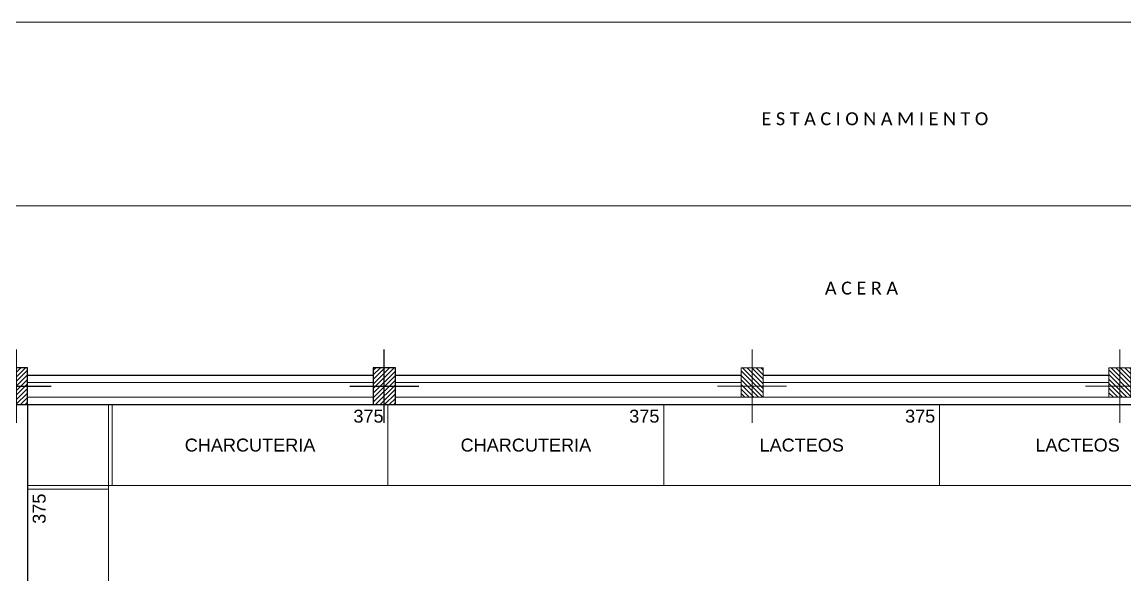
# Model space of a CAD drawing. Header units: millimetres. Extents: x 1653.8 to 1709.6, y 1641.2 to 1683.3.
# Drawn here: x 1670.85 to 1685.84, y 1675.81 to 1683.33 of the extents above; entities that cross this region are included whole.
import ezdxf
from ezdxf.enums import TextEntityAlignment as Align

# ---------------------------------------------------------------- set-up
doc = ezdxf.new("R2010")
doc.units = ezdxf.units.MM
for name, color, linetype, lineweight in [('ACHURADO', 251, 'Continuous', 13), ('AR_MOBILIARIO', 1, 'Continuous', 0), ('AR_PAREDES', 4, 'Continuous', 25), ('AR_TEXTOS', 2, 'Continuous', 0), ('AR_VENTANAS', 3, 'Continuous', 13), ('TEXTO', 1, 'Continuous', 20)]:
    doc.layers.add(name, color=color, linetype=linetype, lineweight=lineweight)
doc.styles.add('ARIAL', font='arial.ttf')

# ---------------------------------------------------------------- blocks, each defined once
blk = doc.blocks.new('JKNGLDKFB')
h = blk.add_hatch()
h.set_pattern_fill('ANSI31', color=8, scale=0.35, angle=-180)
h.set_pattern_definition([(225, (-128.949426, 159.928103), (0.030935922, -0.030935922), [])])
h.paths.add_polyline_path([(0.15, -0.25), (0.15, 0.25), (-0.15, 0.25), (-0.15, -0.25)])
at = {"color": 2}
for p, q in [((0, -0.5), (0, 0.5)), ((-0.469, 0), (0.469, 0))]:
    blk.add_line(p, q, dxfattribs=at)
at = {"color": 6}
blk.add_lwpolyline([(-0.15, -0.25), (0.15, -0.25), (0.15, 0.25), (-0.15, 0.25)], close=True, dxfattribs=at)
blk = doc.blocks.new('OIIOIJ')
h = blk.add_hatch()
h.set_pattern_fill('ANSI31', color=8, scale=0.35, angle=-180)
h.set_pattern_definition([(225, (-128.949427, 159.928103), (0.030935922, -0.030935922), [])])
h.paths.add_polyline_path([(0.15, -0.15), (0.15, 0.25), (-0.15, 0.25), (-0.15, -0.15)])
at = {"color": 2}
for p, q in [((0, -0.5), (0, 0.5)), ((-0.469, 0), (0.469, 0))]:
    blk.add_line(p, q, dxfattribs=at)
at = {"color": 6}
blk.add_lwpolyline([(0.15, -0.15), (0.15, 0.25), (-0.15, 0.25), (-0.15, -0.15)], close=True, dxfattribs=at)

msp = doc.modelspace()

# ---------------------------------------------------------------- linework, layer by layer
at = {"layer": 'ACHURADO'}
for points in [[(1653.844, 1683.325), (1709.614, 1683.325)], [(1653.844, 1680.825), (1709.614, 1680.825)]]:
    msp.add_lwpolyline(points, dxfattribs=at)
at = {"layer": 'AR_MOBILIARIO'}
for points in [[(1672.072, 1678.125), (1672.022, 1678.125), (1672.022, 1677.025), (1672.072, 1677.025)], [(1672.072, 1677.025), (1675.822, 1677.025), (1675.822, 1678.125), (1672.072, 1678.125)], [(1679.572, 1677.025), (1675.822, 1677.025), (1675.822, 1678.125), (1679.572, 1678.125)], [(1679.572, 1677.025), (1683.322, 1677.025), (1683.322, 1678.125), (1679.572, 1678.125)], [(1687.072, 1677.025), (1683.322, 1677.025), (1683.322, 1678.125), (1687.072, 1678.125)], [(1670.922, 1676.975), (1670.922, 1677.025), (1672.022, 1677.025), (1672.022, 1676.975)], [(1672.022, 1673.225), (1672.022, 1676.975), (1670.922, 1676.975), (1670.922, 1673.225)]]:
    msp.add_lwpolyline(points, close=True, dxfattribs=at)
at = {"layer": 'AR_PAREDES'}
msp.add_line((1670.922, 1678.125), (1670.922, 1672.625), dxfattribs=at)
for points in [[(1670.922, 1678.525), (1675.622, 1678.525)], [(1675.922, 1678.525), (1680.622, 1678.525)], [(1680.922, 1678.525), (1685.622, 1678.525)], [(1670.922, 1678.125), (1675.622, 1678.125)], [(1675.922, 1678.125), (1698.722, 1678.125)]]:
    msp.add_lwpolyline(points, dxfattribs=at)
at = {"layer": 'TEXTO'}
for points in [[(1670.922, 1678.425), (1675.622, 1678.425)], [(1675.922, 1678.425), (1680.622, 1678.425)], [(1680.922, 1678.425), (1685.622, 1678.425)], [(1670.922, 1678.225), (1675.622, 1678.225)], [(1675.922, 1678.225), (1680.622, 1678.225)], [(1680.922, 1678.225), (1685.622, 1678.225)]]:
    msp.add_lwpolyline(points, dxfattribs=at)

# ---------------------------------------------------------------- block references
for p in [(1670.772, 1678.375), (1675.772, 1678.375)]:
    msp.add_blockref('JKNGLDKFB', p)
at = {"layer": 'AR_VENTANAS', "xscale": -1}
for p in [(1680.772, 1678.375), (1685.772, 1678.375)]:
    msp.add_blockref('OIIOIJ', p, dxfattribs=at)

# ---------------------------------------------------------------- texts
at = {"layer": 'AR_TEXTOS', "style": 'ARIAL'}
for rotation, p in [(360, (1675.762, 1678.056)), (360, (1679.512, 1678.056)), (360, (1683.262, 1678.056)), (90, (1670.992, 1676.915))]:
    msp.add_text('375', height=0.176, rotation=rotation, dxfattribs=at).set_placement(p, align=Align.TOP_RIGHT)
for s, height, p in [('CHARCUTERIA', 0.17598, (1673.947, 1677.575)), ('CHARCUTERIA', 0.17598, (1677.697, 1677.575)), ('LACTEOS', 0.176, (1681.447, 1677.575)), ('LACTEOS', 0.176, (1685.197, 1677.575))]:
    msp.add_text(s, height=height, rotation=360, dxfattribs=at).set_placement(p, align=Align.MIDDLE_CENTER)
at = {"layer": 'AR_TEXTOS', "char_height": 0.17598, "attachment_point": 1, "style": 'ARIAL'}
for s, insert in [('{\\fCalibri|b0|i0|c0|p34;E S T A C I O N A M I E N T O}', (1680.9, 1682.099)), ('{\\fCalibri|b0|i0|c0|p34;A C E R A}', (1681.762, 1679.797))]:
    msp.add_mtext_dynamic_manual_height_columns(s, width=4.80141, gutter_width=1, heights=[0.18], dxfattribs=dict(at, insert=insert))

doc.saveas('drawing.dxf')
